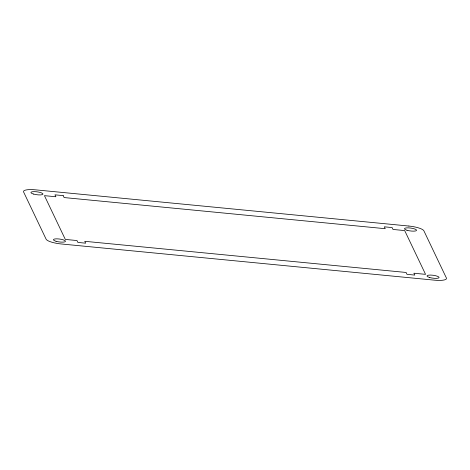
<?xml version="1.0" encoding="UTF-8"?>
<svg xmlns="http://www.w3.org/2000/svg" width="470" height="470" viewBox="0 0 470 470"><rect width="100%" height="100%" fill="white"/><g stroke="black" fill="none" stroke-linecap="round" stroke-linejoin="round"><path stroke-width="0.7" d="M408.882 226.047L35.297 189.821A13.559 3.243 7.7 0 0 23.6 191.983L46.125 239.207A13.559 3.243 7.7 0 0 61.118 243.954L434.703 280.179A13.559 3.243 7.7 0 0 446.4 278.017L423.875 230.793A13.559 3.243 7.7 0 0 408.882 226.047M63.197 195.632L54.972 194.833L55.889 196.76L44.439 195.649L65.312 239.418L76.986 240.546L77.879 242.42L85.663 243.178L84.77 241.304L406.103 272.465L406.997 274.333L414.781 275.091L413.888 273.217L425.562 274.351L404.688 230.582L393.014 229.454L392.121 227.58L384.337 226.822L385.23 228.696L64.12 197.559L63.197 195.632M33.54 194.063A6.104 1.457 7.7 0 0 42.976 194.151A6.104 1.457 7.7 0 0 34.31 191.619A6.104 1.457 7.7 0 0 33.54 194.063M56.065 241.28A6.104 1.457 7.7 0 0 65.5 241.374A6.104 1.457 7.7 0 0 56.835 238.836A6.104 1.457 7.7 0 0 56.065 241.28M429.48 277.459A6.104 1.457 7.7 0 0 439.068 277.647A6.104 1.457 7.7 0 0 430.614 275.067A6.104 1.457 7.7 0 0 429.48 277.459M406.991 230.247A6.104 1.457 7.7 0 0 416.549 230.417A6.104 1.457 7.7 0 0 408.054 227.844A6.104 1.457 7.7 0 0 406.991 230.247"/></g></svg>
